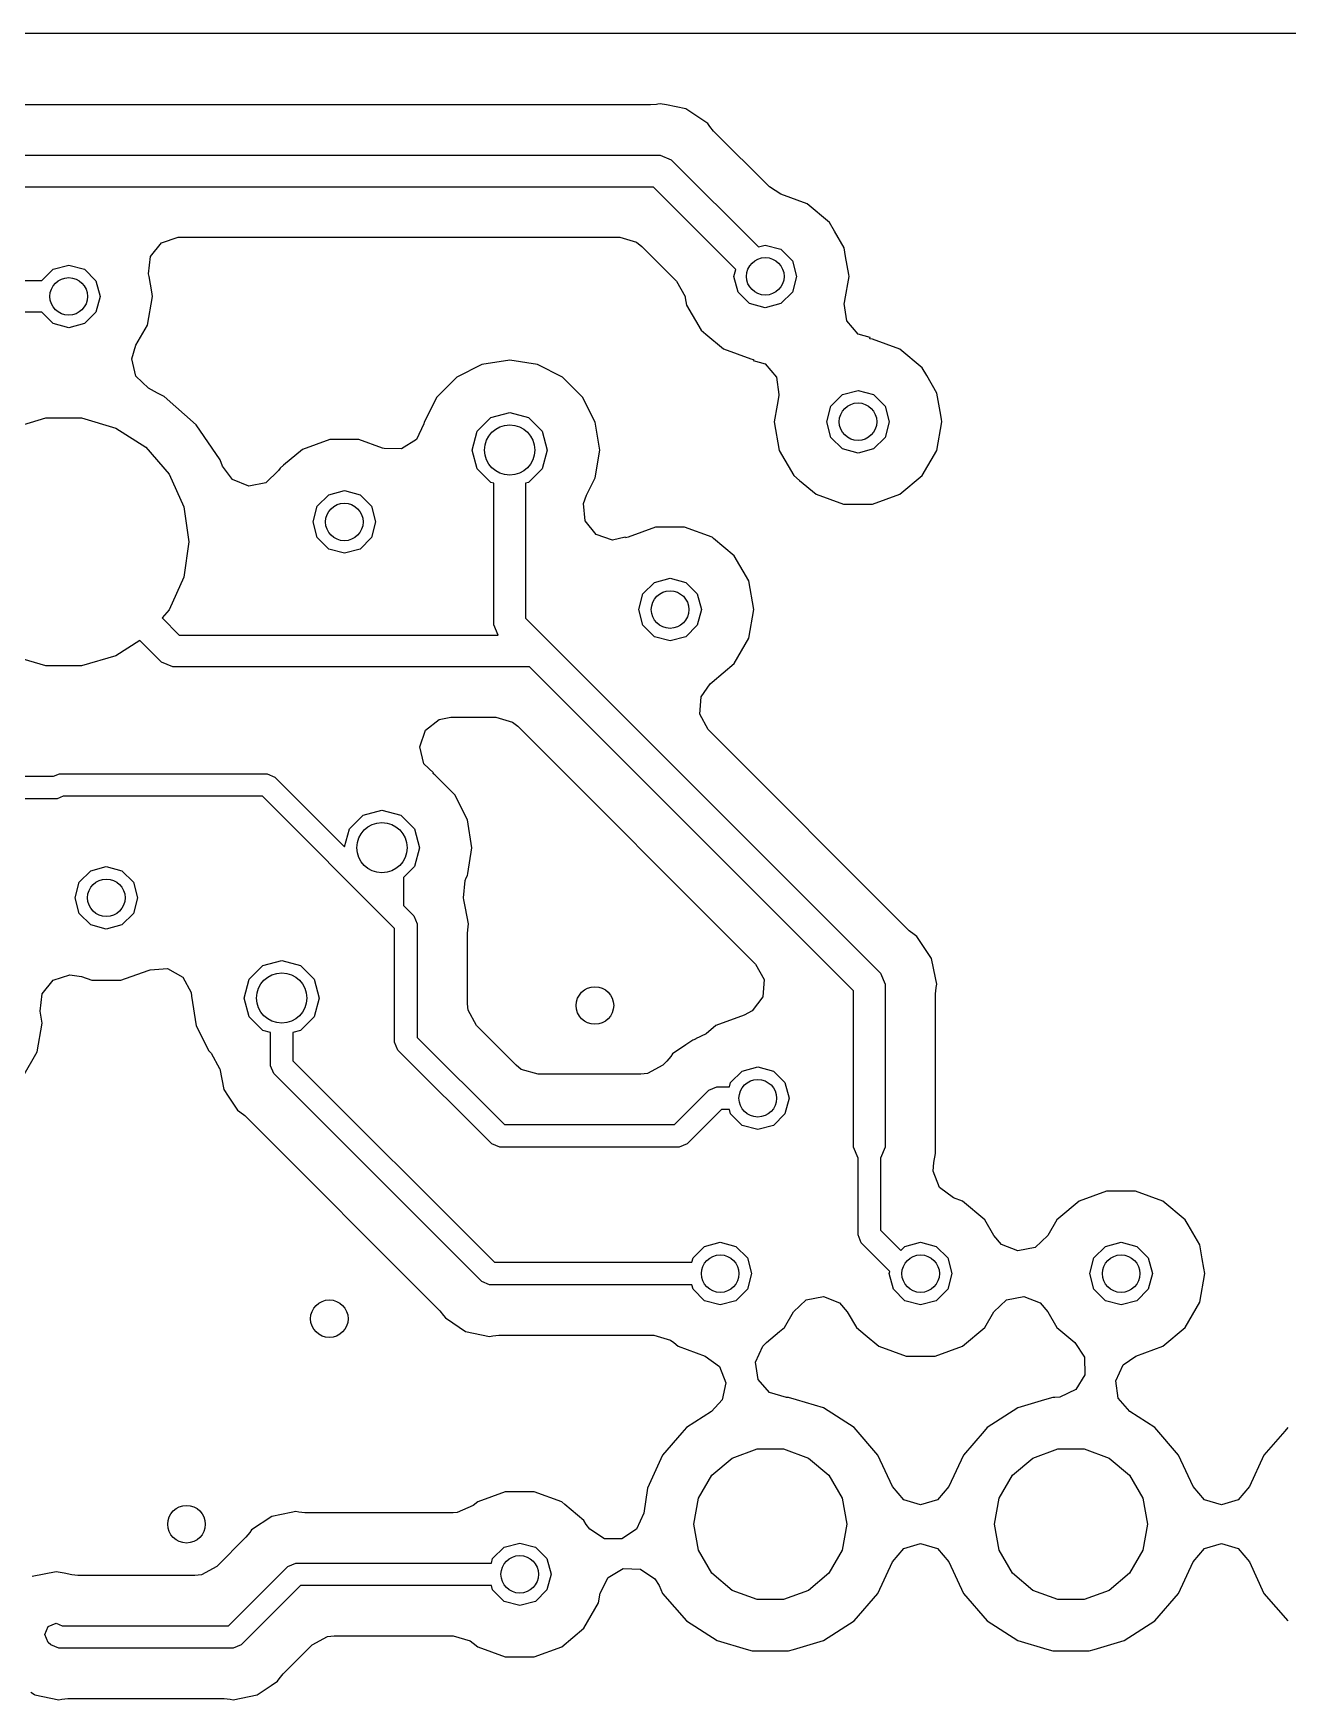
# Model space of a CAD drawing. Extents: x 4.55 to 6.09, y -4.28 to -3.52.
# Drawn here: x 4.9905 to 5.1876, y -3.7835 to -3.5217 of the extents above; entities that cross this region are included whole.
import ezdxf

# ---------------------------------------------------------------- set-up
doc = ezdxf.new("R2010")
doc.units = 0
doc.header["$MEASUREMENT"] = 0
doc.layers.add('BLACK', color=7, linetype='CONTINUOUS')

msp = doc.modelspace()

# ---------------------------------------------------------------- linework, layer by layer
at = {"layer": 'BLACK', "linetype": 'CONTINUOUS'}
for p, q in [((4.91438, -3.52165), (5.56637, -3.52165)), ((5.08747, -3.53291), (4.91588, -3.53291)), ((5.08842, -3.53282), (5.08747, -3.53291)), ((5.08863, -3.53278), (5.08842, -3.53282)), ((5.08898, -3.53271), (5.08863, -3.53278)), ((5.09, -3.53291), (5.08898, -3.53271)), ((5.08898, -3.53271), (5.08898, -3.53271)), ((5.09303, -3.53352), (5.09, -3.53291)), ((5.09, -3.53291), (5.09, -3.53291)), ((5.09647, -3.53581), (5.09303, -3.53352)), ((5.09303, -3.53352), (5.09303, -3.53352)), ((5.09678, -3.53628), (5.09647, -3.53581)), ((5.09739, -3.53702), (5.09678, -3.53628)), ((5.10615, -3.54578), (5.09739, -3.53702)), ((4.91059, -3.54081), (5.08898, -3.54081)), ((5.08898, -3.54081), (5.09074, -3.54154)), ((5.09074, -3.54154), (5.10442, -3.55521)), ((5.08794, -3.54581), (4.90955, -3.54581)), ((5.10088, -3.55875), (5.08794, -3.54581)), ((5.10793, -3.54692), (5.10615, -3.54578)), ((5.1121, -3.54843), (5.10793, -3.54692)), ((5.1156, -3.55138), (5.1121, -3.54843)), ((5.1121, -3.54843), (5.1121, -3.54843)), ((5.1164, -3.55276), (5.1156, -3.55138)), ((5.1156, -3.55138), (5.1156, -3.55138)), ((5.11789, -3.55534), (5.1164, -3.55276)), ((5.00891, -3.5567), (5.01065, -3.55456)), ((5.01065, -3.55456), (5.01326, -3.5537)), ((5.01326, -3.5537), (5.01342, -3.5537)), ((5.01342, -3.5537), (5.08265, -3.5537)), ((5.08265, -3.5537), (5.08529, -3.55448)), ((5.08529, -3.55448), (5.0861, -3.55513)), ((5.0861, -3.55513), (5.09158, -3.56061)), ((5.10442, -3.55521), (5.10551, -3.55492)), ((5.10551, -3.55492), (5.10797, -3.55558)), ((5.11814, -3.55674), (5.11789, -3.55534)), ((4.9936, -3.55873), (4.99606, -3.55807)), ((4.99606, -3.55807), (4.99852, -3.55873)), ((5.00861, -3.55943), (5.00891, -3.5567)), ((5.10797, -3.55558), (5.10977, -3.55738)), ((5.10977, -3.55738), (5.11043, -3.55984)), ((5.11863, -3.55953), (5.11814, -3.55674)), ((4.97441, -3.56049), (4.99184, -3.56049)), ((4.99184, -3.56049), (4.9936, -3.55873)), ((4.99852, -3.55873), (5.00032, -3.56053)), ((5.00032, -3.56053), (5.00098, -3.56299)), ((5.00868, -3.55984), (5.00861, -3.55943)), ((5.0091, -3.56225), (5.00868, -3.55984)), ((5.09158, -3.56061), (5.0929, -3.56302)), ((5.10059, -3.55984), (5.10088, -3.55875)), ((5.10125, -3.5623), (5.10059, -3.55984)), ((5.11043, -3.55984), (5.10977, -3.5623)), ((5.11802, -3.56361), (5.11868, -3.55984)), ((5.11868, -3.55984), (5.11863, -3.55953)), ((5.00098, -3.56299), (5.00032, -3.56545)), ((5.00844, -3.5675), (5.00924, -3.56299)), ((5.00924, -3.56299), (5.0091, -3.56225)), ((5.0929, -3.56302), (5.09293, -3.56321)), ((5.09293, -3.56321), (5.09313, -3.56435)), ((5.10305, -3.5641), (5.10125, -3.5623)), ((5.10977, -3.5623), (5.10797, -3.5641)), ((4.99184, -3.56549), (4.97544, -3.56549)), ((4.9936, -3.56725), (4.99184, -3.56549)), ((5.00032, -3.56545), (4.99852, -3.56725)), ((5.09313, -3.56435), (5.09542, -3.56831)), ((5.10551, -3.56476), (5.10305, -3.5641)), ((5.10797, -3.5641), (5.10551, -3.56476)), ((5.11793, -3.56413), (5.11796, -3.56398)), ((5.11832, -3.56685), (5.11793, -3.56413)), ((5.11796, -3.56398), (5.11802, -3.56361)), ((4.99606, -3.56791), (4.9936, -3.56725)), ((4.99852, -3.56725), (4.99606, -3.56791)), ((5.00662, -3.57065), (5.00844, -3.5675)), ((5.09542, -3.56831), (5.09542, -3.56831)), ((5.09542, -3.56831), (5.09616, -3.56893)), ((5.12012, -3.56893), (5.11832, -3.56685)), ((5.00598, -3.57282), (5.00662, -3.57065)), ((5.09616, -3.56893), (5.09893, -3.57125)), ((5.09893, -3.57125), (5.10322, -3.57281)), ((5.12197, -3.56947), (5.12012, -3.56893)), ((5.12195, -3.56963), (5.12197, -3.56947)), ((5.12237, -3.5697), (5.12195, -3.56963)), ((5.12667, -3.57127), (5.12237, -3.5697)), ((5.12237, -3.5697), (5.12237, -3.5697)), ((5.0066, -3.5755), (5.00598, -3.57282)), ((5.06099, -3.57369), (5.05705, -3.57569)), ((5.06535, -3.573), (5.06099, -3.57369)), ((5.06972, -3.57369), (5.06535, -3.573)), ((5.06535, -3.573), (5.06535, -3.573)), ((5.07366, -3.57569), (5.06972, -3.57369)), ((5.10322, -3.57281), (5.10322, -3.57281)), ((5.10322, -3.57281), (5.10365, -3.57289)), ((5.10365, -3.57289), (5.10362, -3.57305)), ((5.10362, -3.57305), (5.10547, -3.57359)), ((5.10547, -3.57359), (5.10727, -3.57567)), ((5.13017, -3.57421), (5.12667, -3.57127)), ((5.12667, -3.57127), (5.12667, -3.57127)), ((5.00858, -3.57741), (5.0066, -3.5755)), ((5.05705, -3.57569), (5.05392, -3.57882)), ((5.07679, -3.57882), (5.07366, -3.57569)), ((5.10727, -3.57567), (5.10766, -3.57839)), ((5.13088, -3.57544), (5.13017, -3.57421)), ((5.13017, -3.57421), (5.13017, -3.57421)), ((5.13017, -3.57421), (5.13017, -3.57421)), ((5.13017, -3.57421), (5.13017, -3.57421)), ((5.13017, -3.57421), (5.13017, -3.57421)), ((5.13246, -3.57817), (5.13088, -3.57544)), ((5.01003, -3.57817), (5.00858, -3.57741)), ((5.01106, -3.57871), (5.01003, -3.57817)), ((5.01607, -3.58315), (5.01106, -3.57871)), ((5.05392, -3.57882), (5.05192, -3.58276)), ((5.07879, -3.58276), (5.07679, -3.57882)), ((5.10763, -3.57854), (5.10736, -3.58008)), ((5.10766, -3.57839), (5.10763, -3.57854)), ((5.11582, -3.58022), (5.11762, -3.57842)), ((5.11762, -3.57842), (5.12008, -3.57776)), ((5.12008, -3.57776), (5.12254, -3.57842)), ((5.12254, -3.57842), (5.12434, -3.58022)), ((5.13297, -3.58108), (5.13246, -3.57817)), ((5.0624, -3.58201), (5.06535, -3.58122)), ((5.06535, -3.58122), (5.06831, -3.58201)), ((5.10736, -3.58008), (5.10691, -3.58268)), ((5.11516, -3.58268), (5.11582, -3.58022)), ((5.12434, -3.58022), (5.125, -3.58268)), ((5.13318, -3.5823), (5.13297, -3.58108)), ((4.9871, -3.58367), (4.99247, -3.58209)), ((4.99247, -3.58209), (4.99808, -3.58209)), ((4.99808, -3.58209), (5.00345, -3.58367)), ((5.00345, -3.58367), (5.00817, -3.5867)), ((5.01987, -3.58866), (5.01607, -3.58315)), ((5.05188, -3.58299), (5.0507, -3.58547)), ((5.05192, -3.58276), (5.05188, -3.58299)), ((5.05192, -3.58276), (5.05192, -3.58276)), ((5.05945, -3.58713), (5.06024, -3.58417)), ((5.06024, -3.58417), (5.0624, -3.58201)), ((5.06831, -3.58201), (5.07047, -3.58417)), ((5.07047, -3.58417), (5.07126, -3.58713)), ((5.07949, -3.58713), (5.07879, -3.58276)), ((5.10691, -3.58268), (5.10691, -3.58268)), ((5.10691, -3.58268), (5.1077, -3.58718)), ((5.11582, -3.58514), (5.11516, -3.58268)), ((5.125, -3.58268), (5.12434, -3.58514)), ((5.13246, -3.58718), (5.13325, -3.58268)), ((5.13325, -3.58268), (5.13318, -3.5823)), ((5.00817, -3.5867), (5.01184, -3.59093)), ((5.03708, -3.58545), (5.03278, -3.58702)), ((5.04166, -3.58545), (5.03708, -3.58545)), ((5.04539, -3.58681), (5.04166, -3.58545)), ((5.04562, -3.58689), (5.04539, -3.58681)), ((5.04837, -3.58693), (5.04562, -3.58689)), ((5.0507, -3.58547), (5.04837, -3.58693)), ((5.11762, -3.58694), (5.11582, -3.58514)), ((5.12008, -3.5876), (5.11762, -3.58694)), ((5.12254, -3.58694), (5.12008, -3.5876)), ((5.12434, -3.58514), (5.12254, -3.58694)), ((5.02025, -3.58966), (5.01987, -3.58866)), ((5.02979, -3.58953), (5.02928, -3.58996)), ((5.03278, -3.58702), (5.02979, -3.58953)), ((5.06024, -3.59008), (5.05945, -3.58713)), ((5.07126, -3.58713), (5.07047, -3.59008)), ((5.07879, -3.59149), (5.07949, -3.58713)), ((5.07949, -3.58713), (5.07949, -3.58713)), ((5.1077, -3.58718), (5.1077, -3.58718)), ((5.1077, -3.58718), (5.10999, -3.59114)), ((5.13017, -3.59114), (5.13246, -3.58718)), ((5.01184, -3.59093), (5.01416, -3.59603)), ((5.0218, -3.59176), (5.02025, -3.58966)), ((5.02435, -3.59279), (5.0218, -3.59176)), ((5.02904, -3.59037), (5.02705, -3.59226)), ((5.02928, -3.58996), (5.02904, -3.59037)), ((5.02928, -3.58996), (5.02928, -3.58996)), ((5.0624, -3.59224), (5.06024, -3.59008)), ((5.07047, -3.59008), (5.06831, -3.59224)), ((5.07746, -3.59411), (5.07879, -3.59149)), ((5.07879, -3.59149), (5.07879, -3.59149)), ((5.07879, -3.59149), (5.07879, -3.59149)), ((5.10999, -3.59114), (5.10999, -3.59114)), ((5.10999, -3.59114), (5.11091, -3.59192)), ((5.11091, -3.59192), (5.11349, -3.59408)), ((5.12667, -3.59408), (5.13017, -3.59114)), ((5.02705, -3.59226), (5.02435, -3.59279)), ((5.03511, -3.59596), (5.03691, -3.59416)), ((5.03691, -3.59416), (5.03937, -3.5935)), ((5.03937, -3.5935), (5.04183, -3.59416)), ((5.04183, -3.59416), (5.04363, -3.59596)), ((5.06285, -3.59236), (5.0624, -3.59224)), ((5.06285, -3.61457), (5.06285, -3.59236)), ((5.06831, -3.59224), (5.06785, -3.59236)), ((5.06785, -3.59236), (5.06785, -3.61353)), ((5.07696, -3.59551), (5.0774, -3.59422)), ((5.0774, -3.59422), (5.07746, -3.59411)), ((5.11349, -3.59408), (5.11779, -3.59565)), ((5.12237, -3.59565), (5.12667, -3.59408)), ((5.01416, -3.59603), (5.01496, -3.60157)), ((5.03445, -3.59843), (5.03511, -3.59596)), ((5.04363, -3.59596), (5.04429, -3.59843)), ((5.07722, -3.59825), (5.07696, -3.59551)), ((5.11779, -3.59565), (5.11779, -3.59565)), ((5.11779, -3.59565), (5.12237, -3.59565)), ((5.12237, -3.59565), (5.12237, -3.59565)), ((5.03511, -3.60089), (5.03445, -3.59843)), ((5.04429, -3.59843), (5.04363, -3.60089)), ((5.07892, -3.60041), (5.07722, -3.59825)), ((5.08826, -3.59923), (5.08396, -3.6008)), ((5.09284, -3.59923), (5.08826, -3.59923)), ((5.09714, -3.6008), (5.09284, -3.59923)), ((5.01496, -3.60157), (5.01416, -3.60712)), ((5.03691, -3.60269), (5.03511, -3.60089)), ((5.03937, -3.60335), (5.03691, -3.60269)), ((5.04183, -3.60269), (5.03937, -3.60335)), ((5.04363, -3.60089), (5.04183, -3.60269)), ((5.08152, -3.60131), (5.07892, -3.60041)), ((5.08352, -3.60083), (5.08152, -3.60131)), ((5.08356, -3.60094), (5.08352, -3.60083)), ((5.08396, -3.6008), (5.08356, -3.60094)), ((5.08396, -3.6008), (5.08396, -3.6008)), ((5.09739, -3.60101), (5.09714, -3.6008)), ((5.10064, -3.60374), (5.09739, -3.60101)), ((5.10293, -3.6077), (5.10064, -3.60374)), ((5.10064, -3.60374), (5.10064, -3.60374)), ((5.10064, -3.60374), (5.10064, -3.60374)), ((5.01416, -3.60712), (5.01184, -3.61222)), ((5.08809, -3.60794), (5.09055, -3.60728)), ((5.09055, -3.60728), (5.09301, -3.60794)), ((5.10372, -3.6122), (5.10293, -3.6077)), ((5.08563, -3.6122), (5.08629, -3.60974)), ((5.08629, -3.60974), (5.08809, -3.60794)), ((5.09301, -3.60794), (5.09481, -3.60974)), ((5.09481, -3.60974), (5.09547, -3.6122)), ((5.01184, -3.61222), (5.01073, -3.61349)), ((5.08629, -3.61467), (5.08563, -3.6122)), ((5.09547, -3.6122), (5.09481, -3.61467)), ((5.10293, -3.61671), (5.10372, -3.6122)), ((5.01073, -3.61349), (5.01344, -3.6162)), ((5.06353, -3.6162), (5.06285, -3.61457)), ((5.06785, -3.61353), (5.07126, -3.61693)), ((5.08809, -3.61647), (5.08629, -3.61467)), ((5.09481, -3.61467), (5.09301, -3.61647)), ((5.00722, -3.61706), (5.00345, -3.61948)), ((5.01063, -3.62047), (5.00722, -3.61706)), ((5.01344, -3.6162), (5.06353, -3.6162)), ((5.07126, -3.61693), (5.07126, -3.61693)), ((5.07126, -3.61693), (5.12362, -3.6693)), ((5.09055, -3.61713), (5.08809, -3.61647)), ((5.09301, -3.61647), (5.09055, -3.61713)), ((5.10064, -3.62067), (5.10293, -3.61671)), ((4.99247, -3.62106), (4.9871, -3.61948)), ((5.00345, -3.61948), (4.99808, -3.62106)), ((5.0124, -3.6212), (5.01063, -3.62047)), ((5.09714, -3.62361), (5.10064, -3.62067)), ((4.99808, -3.62106), (4.99247, -3.62106)), ((5.06845, -3.6212), (5.0124, -3.6212)), ((5.11935, -3.6721), (5.06845, -3.6212)), ((5.09685, -3.62386), (5.09714, -3.62361)), ((5.09714, -3.62361), (5.09714, -3.62361)), ((5.09522, -3.62863), (5.09541, -3.62589)), ((5.09541, -3.62589), (5.09685, -3.62386)), ((5.09653, -3.63105), (5.09522, -3.62863)), ((5.05122, -3.63377), (5.05211, -3.63116)), ((5.05211, -3.63116), (5.05426, -3.62945)), ((5.05426, -3.62945), (5.0561, -3.62909)), ((5.0561, -3.62909), (5.06316, -3.62909)), ((5.06316, -3.62909), (5.0658, -3.62987)), ((5.0658, -3.62987), (5.06661, -3.63052)), ((5.06661, -3.63052), (5.10399, -3.6679)), ((5.12814, -3.66265), (5.09653, -3.63105)), ((5.05188, -3.63644), (5.05122, -3.63377)), ((5.05336, -3.63783), (5.05188, -3.63644)), ((4.9094, -3.63839), (4.99368, -3.63839)), ((4.99368, -3.63839), (4.99463, -3.63799)), ((4.99463, -3.63799), (5.02722, -3.63799)), ((5.02722, -3.63799), (5.02847, -3.63851)), ((5.02847, -3.63851), (5.03941, -3.64945)), ((5.05327, -3.63795), (5.05336, -3.63783)), ((5.05358, -3.63817), (5.05327, -3.63795)), ((5.05671, -3.6413), (5.05358, -3.63817)), ((4.99424, -3.64193), (4.90866, -3.64193)), ((4.99519, -3.64154), (4.99424, -3.64193)), ((5.02649, -3.64154), (4.99519, -3.64154)), ((5.04727, -3.66232), (5.02649, -3.64154)), ((5.05871, -3.64524), (5.05671, -3.6413)), ((5.04016, -3.64665), (5.04232, -3.64449)), ((5.04232, -3.64449), (5.04528, -3.6437)), ((5.04528, -3.6437), (5.04823, -3.64449)), ((5.04823, -3.64449), (5.05039, -3.64665)), ((5.03941, -3.64945), (5.04016, -3.64665)), ((5.05039, -3.64665), (5.05118, -3.64961)), ((5.05941, -3.64961), (5.05871, -3.64524)), ((5.05118, -3.64961), (5.05039, -3.65256)), ((5.05876, -3.65369), (5.05941, -3.64961)), ((5.05941, -3.64961), (5.05941, -3.64961)), ((4.99705, -3.65748), (4.99771, -3.65502)), ((4.99771, -3.65502), (4.99951, -3.65322)), ((4.99951, -3.65322), (5.00197, -3.65256)), ((5.00197, -3.65256), (5.00443, -3.65322)), ((5.00443, -3.65322), (5.00623, -3.65502)), ((5.00623, -3.65502), (5.00689, -3.65748)), ((5.05039, -3.65256), (5.04868, -3.65427)), ((5.04868, -3.65427), (5.04868, -3.65871)), ((5.05809, -3.65751), (5.05833, -3.65477)), ((5.05833, -3.65477), (5.05853, -3.65434)), ((5.05853, -3.65434), (5.05871, -3.65397)), ((5.05871, -3.65397), (5.05876, -3.65369)), ((4.99771, -3.65994), (4.99705, -3.65748)), ((5.00689, -3.65748), (5.00623, -3.65994)), ((5.05815, -3.65782), (5.05809, -3.65751)), ((4.99951, -3.66174), (4.99771, -3.65994)), ((5.00623, -3.65994), (5.00443, -3.66174)), ((5.04868, -3.65871), (5.04925, -3.65929)), ((5.04925, -3.65929), (5.0503, -3.66033)), ((5.0584, -3.6591), (5.05815, -3.65782)), ((5.05815, -3.65782), (5.05815, -3.65782)), ((5.0589, -3.66159), (5.0584, -3.6591)), ((5.00197, -3.6624), (4.99951, -3.66174)), ((5.00443, -3.66174), (5.00197, -3.6624)), ((5.04727, -3.68015), (5.04727, -3.66232)), ((5.0503, -3.66033), (5.05081, -3.66159)), ((5.05081, -3.66159), (5.05081, -3.67941)), ((5.05871, -3.66302), (5.0588, -3.66207)), ((5.0588, -3.66207), (5.0589, -3.66159)), ((5.12888, -3.66326), (5.12814, -3.66265)), ((5.05871, -3.67412), (5.05871, -3.66302)), ((5.12934, -3.66357), (5.12888, -3.66326)), ((5.13164, -3.66701), (5.12934, -3.66357)), ((5.12934, -3.66357), (5.12934, -3.66357)), ((5.02441, -3.67028), (5.02657, -3.66811)), ((5.02657, -3.66811), (5.02953, -3.66732)), ((5.02953, -3.66732), (5.03248, -3.66811)), ((5.03248, -3.66811), (5.03464, -3.67028)), ((5.10399, -3.6679), (5.10531, -3.67032)), ((5.13224, -3.67004), (5.13164, -3.66701)), ((4.99189, -3.67256), (4.99362, -3.67043)), ((4.99362, -3.67043), (4.99624, -3.66957)), ((4.99624, -3.66957), (4.99806, -3.66986)), ((4.99806, -3.66986), (4.99968, -3.67045)), ((4.99968, -3.67045), (4.99968, -3.67045)), ((4.99968, -3.67045), (5.00426, -3.67045)), ((5.00426, -3.67045), (5.00855, -3.66889)), ((5.00426, -3.67045), (5.00426, -3.67045)), ((5.00855, -3.66889), (5.00885, -3.66878)), ((5.00855, -3.66889), (5.00855, -3.66889)), ((5.00885, -3.66878), (5.01159, -3.66861)), ((5.01159, -3.66861), (5.01399, -3.66995)), ((5.01399, -3.66995), (5.01529, -3.67237)), ((5.02362, -3.67323), (5.02441, -3.67028)), ((5.03464, -3.67028), (5.03543, -3.67323)), ((5.10531, -3.67032), (5.10511, -3.67306)), ((5.12362, -3.6693), (5.12435, -3.67106)), ((5.13245, -3.67106), (5.13224, -3.67004)), ((5.13224, -3.67004), (5.13224, -3.67004)), ((4.99158, -3.6753), (4.99189, -3.67256)), ((5.01529, -3.67237), (5.01535, -3.67296)), ((5.01535, -3.67296), (5.01609, -3.67759)), ((5.02441, -3.67618), (5.02362, -3.67323)), ((5.03543, -3.67323), (5.03464, -3.67618)), ((5.10511, -3.67306), (5.10347, -3.67526)), ((5.11935, -3.69665), (5.11935, -3.6721)), ((5.12435, -3.67106), (5.12435, -3.69665)), ((5.13224, -3.67257), (5.13234, -3.67162)), ((5.13224, -3.69768), (5.13224, -3.67257)), ((5.13234, -3.67162), (5.13235, -3.67156)), ((5.13235, -3.67156), (5.13245, -3.67106)), ((4.99191, -3.67717), (4.99158, -3.6753)), ((5.05882, -3.67516), (5.05871, -3.67412)), ((5.06014, -3.67757), (5.05882, -3.67516)), ((5.10221, -3.67594), (5.09774, -3.67757)), ((5.10347, -3.67526), (5.10221, -3.67594)), ((4.99112, -3.68167), (4.99191, -3.67717)), ((5.01609, -3.67759), (5.0181, -3.68153)), ((5.02657, -3.67834), (5.02441, -3.67618)), ((5.02776, -3.67866), (5.02657, -3.67834)), ((5.03248, -3.67834), (5.0313, -3.67866)), ((5.03464, -3.67618), (5.03248, -3.67834)), ((5.06635, -3.68379), (5.06014, -3.67757)), ((5.09774, -3.67757), (5.09623, -3.67884)), ((5.02776, -3.68386), (5.02776, -3.67866)), ((5.0313, -3.67866), (5.0313, -3.68312)), ((5.04779, -3.6814), (5.04727, -3.68015)), ((5.05081, -3.67941), (5.06451, -3.69311)), ((5.09304, -3.68059), (5.09092, -3.68201)), ((5.09412, -3.67987), (5.09304, -3.68059)), ((5.09304, -3.68059), (5.09304, -3.68059)), ((5.09456, -3.67969), (5.09412, -3.67987)), ((5.09412, -3.67987), (5.09412, -3.67987)), ((5.09412, -3.67987), (5.09412, -3.67987)), ((5.09623, -3.67884), (5.09455, -3.67965)), ((5.09455, -3.67965), (5.09456, -3.67969)), ((4.98883, -3.68563), (4.99112, -3.68167)), ((5.0181, -3.68153), (5.01844, -3.68188)), ((5.01844, -3.68188), (5.01976, -3.68429)), ((5.0313, -3.68312), (5.06294, -3.71476)), ((5.06253, -3.69613), (5.04779, -3.6814)), ((5.06717, -3.68444), (5.06635, -3.68379)), ((5.08941, -3.68379), (5.087, -3.6851)), ((5.09004, -3.68315), (5.08941, -3.68379)), ((5.09065, -3.68242), (5.09004, -3.68315)), ((5.09092, -3.68201), (5.09065, -3.68242)), ((5.01976, -3.68429), (5.01978, -3.68438)), ((5.01978, -3.68438), (5.02042, -3.68763)), ((5.02827, -3.68511), (5.02776, -3.68386)), ((5.06095, -3.71779), (5.02827, -3.68511)), ((5.06981, -3.68522), (5.06717, -3.68444)), ((5.08596, -3.68522), (5.06981, -3.68522)), ((5.087, -3.6851), (5.08596, -3.68522)), ((5.10007, -3.68652), (5.10187, -3.68471)), ((5.10187, -3.68471), (5.10433, -3.68406)), ((5.10433, -3.68406), (5.10679, -3.68471)), ((5.10679, -3.68471), (5.10859, -3.68652)), ((5.02042, -3.68763), (5.02042, -3.68763)), ((5.02042, -3.68763), (5.02042, -3.68763)), ((5.02042, -3.68763), (5.02042, -3.68763)), ((5.02042, -3.68763), (5.02109, -3.68863)), ((5.02109, -3.68863), (5.02132, -3.68898)), ((5.02132, -3.68898), (5.02256, -3.69083)), ((5.09125, -3.69311), (5.09664, -3.68772)), ((5.09664, -3.68772), (5.09789, -3.6872)), ((5.09789, -3.6872), (5.09988, -3.6872)), ((5.09988, -3.6872), (5.10007, -3.68652)), ((5.10859, -3.68652), (5.10925, -3.68898)), ((5.10925, -3.68898), (5.10859, -3.69144)), ((5.02256, -3.69083), (5.02297, -3.6911)), ((5.02297, -3.6911), (5.02371, -3.69171)), ((5.02371, -3.69171), (5.05436, -3.72236)), ((5.09862, -3.69075), (5.09324, -3.69613)), ((5.09988, -3.69075), (5.09862, -3.69075)), ((5.10007, -3.69144), (5.09988, -3.69075)), ((5.10187, -3.69324), (5.10007, -3.69144)), ((5.10859, -3.69144), (5.10679, -3.69324)), ((5.06451, -3.69311), (5.09125, -3.69311)), ((5.10433, -3.6939), (5.10187, -3.69324)), ((5.10679, -3.69324), (5.10433, -3.6939)), ((5.06378, -3.69665), (5.06253, -3.69613)), ((5.06253, -3.69613), (5.06253, -3.69613)), ((5.09198, -3.69665), (5.06378, -3.69665)), ((5.09324, -3.69613), (5.09198, -3.69665)), ((5.12008, -3.69841), (5.11935, -3.69665)), ((5.12435, -3.69665), (5.12362, -3.69841)), ((5.12008, -3.71043), (5.12008, -3.69841)), ((5.12362, -3.69841), (5.12362, -3.7097)), ((5.13189, -3.70041), (5.13197, -3.69907)), ((5.13197, -3.69907), (5.13224, -3.69768)), ((5.13224, -3.69768), (5.13224, -3.69768)), ((5.13287, -3.70298), (5.13189, -3.70041)), ((5.13509, -3.70461), (5.13287, -3.70298)), ((5.13651, -3.70513), (5.13509, -3.70461)), ((5.15913, -3.70356), (5.15483, -3.70513)), ((5.1637, -3.70356), (5.15913, -3.70356)), ((5.168, -3.70513), (5.1637, -3.70356)), ((5.14001, -3.70807), (5.13651, -3.70513)), ((5.15483, -3.70513), (5.15163, -3.70781)), ((5.17151, -3.70807), (5.168, -3.70513)), ((5.168, -3.70513), (5.168, -3.70513)), ((5.12362, -3.7097), (5.12683, -3.71291)), ((5.14144, -3.71054), (5.14001, -3.70807)), ((5.14001, -3.70807), (5.14001, -3.70807)), ((5.14001, -3.70807), (5.14001, -3.70807)), ((5.14001, -3.70807), (5.14001, -3.70807)), ((5.14001, -3.70807), (5.14001, -3.70807)), ((5.15133, -3.70807), (5.1499, -3.71054)), ((5.15163, -3.70781), (5.15133, -3.70807)), ((5.15133, -3.70807), (5.15133, -3.70807)), ((5.17197, -3.70886), (5.17151, -3.70807)), ((5.17151, -3.70807), (5.17151, -3.70807)), ((5.17151, -3.70807), (5.17151, -3.70807)), ((5.17151, -3.70807), (5.17151, -3.70807)), ((5.17151, -3.70807), (5.17151, -3.70807)), ((5.1738, -3.71203), (5.17197, -3.70886)), ((5.09416, -3.71407), (5.09596, -3.71227)), ((5.09596, -3.71227), (5.09843, -3.71161)), ((5.09843, -3.71161), (5.10089, -3.71227)), ((5.10089, -3.71227), (5.10269, -3.71407)), ((5.1206, -3.71169), (5.12008, -3.71043)), ((5.12509, -3.71618), (5.1206, -3.71169)), ((5.12683, -3.71291), (5.12746, -3.71227)), ((5.12746, -3.71227), (5.12992, -3.71161)), ((5.12992, -3.71161), (5.13238, -3.71227)), ((5.13238, -3.71227), (5.13418, -3.71407)), ((5.14265, -3.71194), (5.14144, -3.71054)), ((5.14521, -3.71296), (5.14265, -3.71194)), ((5.14791, -3.71244), (5.14521, -3.71296)), ((5.1499, -3.71054), (5.14791, -3.71244)), ((5.15716, -3.71407), (5.15896, -3.71227)), ((5.15896, -3.71227), (5.16142, -3.71161)), ((5.16142, -3.71161), (5.16388, -3.71227)), ((5.16388, -3.71227), (5.16568, -3.71407)), ((5.17418, -3.71421), (5.1738, -3.71203)), ((5.06294, -3.71476), (5.09398, -3.71476)), ((5.09398, -3.71476), (5.09416, -3.71407)), ((5.10269, -3.71407), (5.10335, -3.71654)), ((5.13418, -3.71407), (5.13484, -3.71654)), ((5.1565, -3.71654), (5.15716, -3.71407)), ((5.16568, -3.71407), (5.16634, -3.71654)), ((5.17444, -3.71568), (5.17418, -3.71421)), ((5.0622, -3.71831), (5.06095, -3.71779)), ((5.10335, -3.71654), (5.10269, -3.719)), ((5.125, -3.71654), (5.12509, -3.71618)), ((5.12566, -3.719), (5.125, -3.71654)), ((5.13484, -3.71654), (5.13418, -3.719)), ((5.15716, -3.719), (5.1565, -3.71654)), ((5.16634, -3.71654), (5.16568, -3.719)), ((5.1738, -3.72104), (5.17459, -3.71654)), ((5.17459, -3.71654), (5.17444, -3.71568)), ((5.09398, -3.71831), (5.0622, -3.71831)), ((5.09416, -3.719), (5.09398, -3.71831)), ((5.09596, -3.7208), (5.09416, -3.719)), ((5.10269, -3.719), (5.10089, -3.7208)), ((5.11194, -3.72063), (5.11464, -3.72011)), ((5.11464, -3.72011), (5.11719, -3.72113)), ((5.12746, -3.7208), (5.12566, -3.719)), ((5.13418, -3.719), (5.13238, -3.7208)), ((5.14343, -3.72063), (5.14613, -3.72011)), ((5.14613, -3.72011), (5.14869, -3.72113)), ((5.15896, -3.7208), (5.15716, -3.719)), ((5.16568, -3.719), (5.16388, -3.7208)), ((5.05436, -3.72236), (5.05496, -3.7231)), ((5.05496, -3.7231), (5.05524, -3.7235)), ((5.09843, -3.72146), (5.09596, -3.7208)), ((5.10089, -3.7208), (5.09843, -3.72146)), ((5.10852, -3.725), (5.10995, -3.72253)), ((5.10995, -3.72253), (5.11194, -3.72063)), ((5.11719, -3.72113), (5.1184, -3.72253)), ((5.1184, -3.72253), (5.11983, -3.725)), ((5.12992, -3.72146), (5.12746, -3.7208)), ((5.13238, -3.7208), (5.12992, -3.72146)), ((5.14001, -3.725), (5.14144, -3.72253)), ((5.14144, -3.72253), (5.14343, -3.72063)), ((5.14869, -3.72113), (5.1499, -3.72253)), ((5.1499, -3.72253), (5.15133, -3.725)), ((5.16142, -3.72146), (5.15896, -3.7208)), ((5.16388, -3.7208), (5.16142, -3.72146)), ((5.17151, -3.725), (5.1738, -3.72104)), ((5.05524, -3.7235), (5.05524, -3.7235)), ((5.05524, -3.7235), (5.05524, -3.7235)), ((5.05524, -3.7235), (5.05641, -3.72429)), ((5.05641, -3.72429), (5.05843, -3.72564)), ((5.05843, -3.72564), (5.05843, -3.72564)), ((5.05843, -3.72564), (5.05843, -3.72564)), ((5.05843, -3.72564), (5.05843, -3.72564)), ((5.05843, -3.72564), (5.0622, -3.72639)), ((5.10568, -3.72738), (5.10776, -3.72564)), ((5.10776, -3.72564), (5.10852, -3.725)), ((5.11983, -3.725), (5.11983, -3.725)), ((5.11983, -3.725), (5.11983, -3.725)), ((5.11983, -3.725), (5.12123, -3.72617)), ((5.13651, -3.72794), (5.14001, -3.725)), ((5.15133, -3.725), (5.15133, -3.725)), ((5.15133, -3.725), (5.15133, -3.725)), ((5.15133, -3.725), (5.15416, -3.72738)), ((5.168, -3.72794), (5.17151, -3.725)), ((5.0622, -3.72639), (5.06269, -3.72629)), ((5.0622, -3.72639), (5.0622, -3.72639)), ((5.0622, -3.72639), (5.0622, -3.72639)), ((5.0622, -3.72639), (5.0622, -3.72639)), ((5.06269, -3.72629), (5.06364, -3.7262)), ((5.06364, -3.7262), (5.08799, -3.7262)), ((5.08799, -3.7262), (5.09062, -3.72698)), ((5.09062, -3.72698), (5.09112, -3.72734)), ((5.09112, -3.72734), (5.09184, -3.72794)), ((5.09184, -3.72794), (5.09184, -3.72794)), ((5.09184, -3.72794), (5.09184, -3.72794)), ((5.09184, -3.72794), (5.09609, -3.72949)), ((5.10399, -3.73043), (5.10513, -3.72793)), ((5.10513, -3.72793), (5.10568, -3.72738)), ((5.12123, -3.72617), (5.12333, -3.72794)), ((5.12333, -3.72794), (5.12763, -3.72951)), ((5.13221, -3.72951), (5.13651, -3.72794)), ((5.15416, -3.72738), (5.15569, -3.72967)), ((5.16375, -3.72949), (5.168, -3.72794)), ((5.09609, -3.72949), (5.09831, -3.73112)), ((5.10438, -3.73315), (5.10399, -3.73043)), ((5.12763, -3.72951), (5.12763, -3.72951)), ((5.12763, -3.72951), (5.13221, -3.72951)), ((5.13221, -3.72951), (5.13221, -3.72951)), ((5.15569, -3.72967), (5.15573, -3.73242)), ((5.16059, -3.73338), (5.16173, -3.73088)), ((5.16173, -3.73088), (5.16375, -3.72949)), ((5.09831, -3.73112), (5.09929, -3.73369)), ((5.10618, -3.73523), (5.10438, -3.73315)), ((5.15573, -3.73242), (5.15428, -3.73476)), ((5.16098, -3.73611), (5.16059, -3.73338)), ((5.09929, -3.73369), (5.09872, -3.73638)), ((5.10882, -3.736), (5.10618, -3.73523)), ((5.10916, -3.736), (5.10882, -3.736)), ((5.11042, -3.73637), (5.10916, -3.736)), ((5.10916, -3.736), (5.10916, -3.736)), ((5.15068, -3.736), (5.14937, -3.73639)), ((5.15102, -3.736), (5.15068, -3.736)), ((5.1518, -3.73594), (5.15102, -3.736)), ((5.15428, -3.73476), (5.1518, -3.73594)), ((5.16278, -3.73819), (5.16098, -3.73611)), ((5.09706, -3.73819), (5.09313, -3.74071)), ((5.09872, -3.73638), (5.09706, -3.73819)), ((5.11465, -3.73762), (5.11042, -3.73637)), ((5.11947, -3.74071), (5.11465, -3.73762)), ((5.14519, -3.73762), (5.14038, -3.74071)), ((5.14937, -3.73639), (5.14519, -3.73762)), ((5.14519, -3.73762), (5.14519, -3.73762)), ((5.14519, -3.73762), (5.14519, -3.73762)), ((5.16671, -3.74071), (5.16278, -3.73819)), ((5.09313, -3.74071), (5.09242, -3.74154)), ((5.09313, -3.74071), (5.09313, -3.74071)), ((5.09313, -3.74071), (5.09313, -3.74071)), ((5.12321, -3.74504), (5.11947, -3.74071)), ((5.13988, -3.74129), (5.13663, -3.74504)), ((5.14038, -3.74071), (5.13988, -3.74129)), ((5.14038, -3.74071), (5.14038, -3.74071)), ((5.14038, -3.74071), (5.14038, -3.74071)), ((5.17046, -3.74504), (5.16671, -3.74071)), ((5.16671, -3.74071), (5.16671, -3.74071)), ((5.16671, -3.74071), (5.16671, -3.74071)), ((5.18712, -3.74129), (5.18387, -3.74504)), ((5.18762, -3.74071), (5.18712, -3.74129)), ((5.09242, -3.74154), (5.08938, -3.74504)), ((5.08938, -3.74504), (5.08701, -3.75024)), ((5.08938, -3.74504), (5.08938, -3.74504)), ((5.0971, -3.74819), (5.1003, -3.74551)), ((5.1003, -3.74551), (5.10421, -3.74408)), ((5.10421, -3.74408), (5.10838, -3.74408)), ((5.10838, -3.74408), (5.1123, -3.74551)), ((5.1123, -3.74551), (5.1155, -3.74819)), ((5.12548, -3.75), (5.12321, -3.74504)), ((5.12321, -3.74504), (5.12321, -3.74504)), ((5.13663, -3.74504), (5.13436, -3.75)), ((5.13663, -3.74504), (5.13663, -3.74504)), ((5.14434, -3.74819), (5.14754, -3.74551)), ((5.14754, -3.74551), (5.15146, -3.74408)), ((5.15146, -3.74408), (5.15563, -3.74408)), ((5.15563, -3.74408), (5.15955, -3.74551)), ((5.15955, -3.74551), (5.16274, -3.74819)), ((5.17272, -3.75), (5.17046, -3.74504)), ((5.17046, -3.74504), (5.17046, -3.74504)), ((5.18387, -3.74504), (5.18161, -3.75)), ((5.18387, -3.74504), (5.18387, -3.74504)), ((5.09502, -3.7518), (5.0971, -3.74819)), ((5.1155, -3.74819), (5.11758, -3.7518)), ((5.14226, -3.7518), (5.14434, -3.74819)), ((5.16274, -3.74819), (5.16483, -3.7518)), ((5.06464, -3.75081), (5.06034, -3.75237)), ((5.06922, -3.75081), (5.06464, -3.75081)), ((5.07352, -3.75237), (5.06922, -3.75081)), ((5.08701, -3.75024), (5.08644, -3.75419)), ((5.08701, -3.75024), (5.08701, -3.75024)), ((5.09429, -3.75591), (5.09502, -3.7518)), ((5.11758, -3.7518), (5.11831, -3.75591)), ((5.12728, -3.75208), (5.12548, -3.75)), ((5.12548, -3.75), (5.12548, -3.75)), ((5.13436, -3.75), (5.13256, -3.75208)), ((5.14154, -3.75591), (5.14226, -3.7518)), ((5.16483, -3.7518), (5.16555, -3.75591)), ((5.17453, -3.75208), (5.17272, -3.75)), ((5.17272, -3.75), (5.17272, -3.75)), ((5.18161, -3.75), (5.1798, -3.75208)), ((5.03103, -3.75407), (5.02798, -3.75467)), ((5.03175, -3.75392), (5.03103, -3.75407)), ((5.03103, -3.75407), (5.03103, -3.75407)), ((5.03103, -3.75407), (5.03103, -3.75407)), ((5.03223, -3.75402), (5.03175, -3.75392)), ((5.03318, -3.75411), (5.03223, -3.75402)), ((5.05649, -3.75411), (5.03318, -3.75411)), ((5.05711, -3.75407), (5.05649, -3.75411)), ((5.05963, -3.75297), (5.05711, -3.75407)), ((5.06034, -3.75237), (5.05963, -3.75297)), ((5.06034, -3.75237), (5.06034, -3.75237)), ((5.06034, -3.75237), (5.06034, -3.75237)), ((5.07401, -3.75279), (5.07352, -3.75237)), ((5.07702, -3.75531), (5.07401, -3.75279)), ((5.08644, -3.75419), (5.0853, -3.75669)), ((5.12992, -3.75285), (5.12728, -3.75208)), ((5.13256, -3.75208), (5.12992, -3.75285)), ((5.17717, -3.75285), (5.17453, -3.75208)), ((5.1798, -3.75208), (5.17717, -3.75285)), ((5.02478, -3.75681), (5.02451, -3.75722)), ((5.02798, -3.75467), (5.02478, -3.75681)), ((5.02478, -3.75681), (5.02478, -3.75681)), ((5.07738, -3.75594), (5.07702, -3.75531)), ((5.07702, -3.75531), (5.07702, -3.75531)), ((5.07792, -3.75669), (5.07738, -3.75594)), ((5.08023, -3.75818), (5.07792, -3.75669)), ((5.0853, -3.75669), (5.08298, -3.75818)), ((5.09502, -3.76001), (5.09429, -3.75591)), ((5.11831, -3.75591), (5.11758, -3.76001)), ((5.14226, -3.76001), (5.14154, -3.75591)), ((5.16555, -3.75591), (5.16483, -3.76001)), ((5.0239, -3.75796), (5.01933, -3.76253)), ((5.02451, -3.75722), (5.0239, -3.75796)), ((5.06267, -3.76132), (5.06447, -3.75952)), ((5.06447, -3.75952), (5.06693, -3.75886)), ((5.06693, -3.75886), (5.06939, -3.75952)), ((5.06939, -3.75952), (5.07119, -3.76132)), ((5.08298, -3.75818), (5.08023, -3.75818)), ((5.12548, -3.76181), (5.12728, -3.75973)), ((5.12728, -3.75973), (5.12992, -3.75896)), ((5.12992, -3.75896), (5.13256, -3.75973)), ((5.13256, -3.75973), (5.13436, -3.76181)), ((5.17272, -3.76181), (5.17453, -3.75973)), ((5.17453, -3.75973), (5.17717, -3.75896)), ((5.17717, -3.75896), (5.1798, -3.75973)), ((5.1798, -3.75973), (5.18161, -3.76181)), ((5.0305, -3.76253), (5.03175, -3.76201)), ((5.03175, -3.76201), (5.06248, -3.76201)), ((5.06248, -3.76201), (5.06267, -3.76132)), ((5.07119, -3.76132), (5.07185, -3.76378)), ((5.0971, -3.76362), (5.09502, -3.76001)), ((5.11758, -3.76001), (5.1155, -3.76362)), ((5.12321, -3.76678), (5.12548, -3.76181)), ((5.13436, -3.76181), (5.13663, -3.76678)), ((5.14434, -3.76362), (5.14226, -3.76001)), ((5.16483, -3.76001), (5.16274, -3.76362)), ((5.17046, -3.76678), (5.17272, -3.76181)), ((5.18161, -3.76181), (5.18387, -3.76678)), ((4.99409, -3.76337), (4.99032, -3.76412)), ((4.99533, -3.76362), (4.99409, -3.76337)), ((4.99409, -3.76337), (4.99409, -3.76337)), ((4.99655, -3.76386), (4.99533, -3.76362)), ((4.99751, -3.76396), (4.99655, -3.76386)), ((5.01588, -3.76396), (4.99751, -3.76396)), ((5.01692, -3.76385), (5.01588, -3.76396)), ((5.01933, -3.76253), (5.01692, -3.76385)), ((5.02117, -3.77185), (5.0305, -3.76253)), ((5.07185, -3.76378), (5.07119, -3.76624)), ((5.07958, -3.76674), (5.0808, -3.76427)), ((5.0808, -3.76427), (5.08316, -3.76286)), ((5.08316, -3.76286), (5.08591, -3.76295)), ((5.08591, -3.76295), (5.08818, -3.76451)), ((5.08818, -3.76451), (5.08883, -3.76556)), ((5.1003, -3.7663), (5.0971, -3.76362)), ((5.1155, -3.76362), (5.1123, -3.7663)), ((5.14754, -3.7663), (5.14434, -3.76362)), ((5.16274, -3.76362), (5.15955, -3.7663)), ((5.03248, -3.76555), (5.02316, -3.77487)), ((5.06248, -3.76555), (5.03248, -3.76555)), ((5.06267, -3.76624), (5.06248, -3.76555)), ((5.06447, -3.76804), (5.06267, -3.76624)), ((5.07119, -3.76624), (5.06939, -3.76804)), ((5.07931, -3.76828), (5.07958, -3.76674)), ((5.08883, -3.76556), (5.08938, -3.76678)), ((5.08938, -3.76678), (5.09313, -3.7711)), ((5.10421, -3.76773), (5.1003, -3.7663)), ((5.1123, -3.7663), (5.10838, -3.76773)), ((5.11947, -3.7711), (5.12321, -3.76678)), ((5.13663, -3.76678), (5.14038, -3.7711)), ((5.15146, -3.76773), (5.14754, -3.7663)), ((5.15955, -3.7663), (5.15563, -3.76773)), ((5.16671, -3.7711), (5.17046, -3.76678)), ((5.18387, -3.76678), (5.18762, -3.7711)), ((5.06693, -3.7687), (5.06447, -3.76804)), ((5.06939, -3.76804), (5.06693, -3.7687)), ((5.07702, -3.77225), (5.07931, -3.76828)), ((5.10838, -3.76773), (5.10421, -3.76773)), ((5.15563, -3.76773), (5.15146, -3.76773)), ((4.99232, -3.77323), (4.99284, -3.77198)), ((4.99284, -3.77198), (4.99409, -3.77146)), ((4.99409, -3.77146), (4.99505, -3.77185)), ((4.99505, -3.77185), (5.02117, -3.77185)), ((5.07352, -3.77519), (5.07702, -3.77225)), ((5.09313, -3.7711), (5.09795, -3.77419)), ((5.11465, -3.77419), (5.11947, -3.7711)), ((5.14038, -3.7711), (5.14519, -3.77419)), ((5.1619, -3.77419), (5.16671, -3.7711)), ((4.99284, -3.77448), (4.99232, -3.77323)), ((4.99324, -3.77487), (4.99284, -3.77448)), ((4.99449, -3.77539), (4.99324, -3.77487)), ((5.02191, -3.77539), (4.99449, -3.77539)), ((5.02316, -3.77487), (5.02191, -3.77539)), ((5.02975, -3.77944), (5.03432, -3.77487)), ((5.03432, -3.77487), (5.03674, -3.77356)), ((5.03674, -3.77356), (5.03777, -3.77344)), ((5.03777, -3.77344), (5.05649, -3.77344)), ((5.05649, -3.77344), (5.05913, -3.77422)), ((5.05913, -3.77422), (5.05963, -3.77459)), ((5.05963, -3.77459), (5.06034, -3.77519)), ((5.06034, -3.77519), (5.06034, -3.77519)), ((5.06034, -3.77519), (5.06034, -3.77519)), ((5.06034, -3.77519), (5.06464, -3.77675)), ((5.06922, -3.77675), (5.07352, -3.77519)), ((5.09795, -3.77419), (5.10249, -3.77553)), ((5.10997, -3.77557), (5.11465, -3.77419)), ((5.14519, -3.77419), (5.14974, -3.77553)), ((5.15721, -3.77557), (5.1619, -3.77419)), ((5.06464, -3.77675), (5.06464, -3.77675)), ((5.06464, -3.77675), (5.06922, -3.77675)), ((5.06922, -3.77675), (5.06922, -3.77675)), ((5.10249, -3.77553), (5.10344, -3.77581)), ((5.10344, -3.77581), (5.10344, -3.77581)), ((5.10344, -3.77581), (5.10916, -3.77581)), ((5.10916, -3.77581), (5.10997, -3.77557)), ((5.14974, -3.77553), (5.15068, -3.77581)), ((5.15068, -3.77581), (5.15068, -3.77581)), ((5.15068, -3.77581), (5.1564, -3.77581)), ((5.1564, -3.77581), (5.15721, -3.77557)), ((5.02788, -3.78125), (5.02887, -3.78059)), ((5.02887, -3.78059), (5.02915, -3.78018)), ((5.02915, -3.78018), (5.02975, -3.77944)), ((4.99011, -3.78232), (4.99066, -3.78269)), ((4.99066, -3.78269), (4.99072, -3.78273)), ((4.99072, -3.78273), (4.99072, -3.78273)), ((4.99072, -3.78273), (4.99449, -3.78348)), ((4.99497, -3.78338), (4.99592, -3.78329)), ((4.99592, -3.78329), (5.02047, -3.78329)), ((5.02047, -3.78329), (5.02142, -3.78338)), ((5.02191, -3.78348), (5.02568, -3.78273)), ((5.02568, -3.78273), (5.02788, -3.78125)), ((5.02568, -3.78273), (5.02568, -3.78273)), ((5.02568, -3.78273), (5.02568, -3.78273)), ((4.99449, -3.78348), (4.99497, -3.78338)), ((4.99449, -3.78348), (4.99449, -3.78348)), ((4.99449, -3.78348), (4.99449, -3.78348)), ((4.99449, -3.78348), (4.99449, -3.78348)), ((5.02142, -3.78338), (5.02191, -3.78348)), ((5.02191, -3.78348), (5.02191, -3.78348)), ((5.02191, -3.78348), (5.02191, -3.78348)), ((5.02191, -3.78348), (5.02191, -3.78348))]:
    msp.add_line(p, q, dxfattribs=at)
at = {"layer": 'BLACK'}
for centre, radius in [((5.10551, -3.55984), 0.00295), ((4.99606, -3.56299), 0.00295), ((5.12008, -3.58268), 0.00295), ((5.06535, -3.58713), 0.00394), ((5.03937, -3.59843), 0.00295), ((5.09055, -3.6122), 0.00295), ((5.04528, -3.64961), 0.00394), ((5.00197, -3.65748), 0.00295), ((5.02953, -3.67323), 0.00394), ((5.07874, -3.67441), 0.00295), ((5.10433, -3.68898), 0.00295), ((5.09843, -3.71654), 0.00295), ((5.12992, -3.71654), 0.00295), ((5.16142, -3.71654), 0.00295), ((5.03701, -3.72362), 0.00295), ((5.01457, -3.75591), 0.00295), ((5.06693, -3.76378), 0.00295)]:
    msp.add_circle(centre, radius, dxfattribs=at)

doc.saveas('drawing.dxf')
